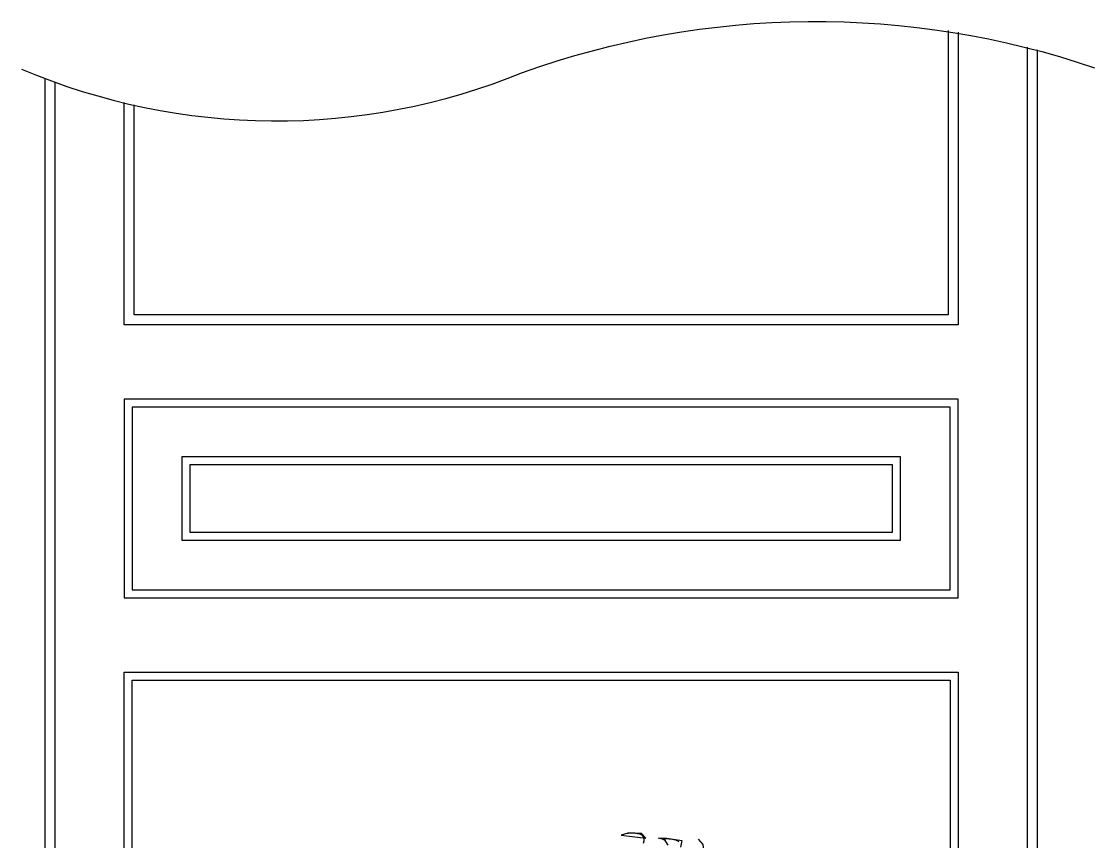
# Model space of a CAD drawing. Header units: metres. Extents: x -607 to -196, y 0 to 941.
# Drawn here: x -607.2 to -196.4, y 626.9 to 940.7 of the extents above; entities that cross this region are included whole.
import ezdxf

# ---------------------------------------------------------------- set-up
doc = ezdxf.new("R2010")
doc.units = ezdxf.units.M
for name, color, linetype in [('3', 3, 'Continuous'), ('4', 4, 'Continuous'), ('7', 7, 'Continuous')]:
    doc.layers.add(name, color=color, linetype=linetype)

msp = doc.modelspace()

# ---------------------------------------------------------------- linework, layer by layer
at = {"layer": '3'}
msp.add_lwpolyline([(-607.18, 922.45, 0.2), (-415.44, 921.11, -0.17), (-196.42, 922.94)], format="xyb", dxfattribs=at)
for points in [[(-248.64, 936.51), (-248.64, 824.6), (-567.84, 824.6), (-567.84, 909.65)], [(-594.44, 917.51), (-594.44, 3.8), (-222.04, 3.8), (-222.04, 930.76)], [(-369.09, 626.28), (-368.86, 627.07), (-368.79, 627.72), (-368.86, 628.25), (-369.05, 628.67), (-369.32, 629), (-369.65, 629.26), (-370.02, 629.46), (-370.4, 629.62), (-370.79, 629.75), (-371.18, 629.84), (-371.58, 629.91), (-371.98, 629.97), (-372.38, 630), (-372.77, 630.02), (-373.15, 630.04), (-373.52, 630.05), (-373.91, 630.04), (-374.33, 630.02), (-374.8, 629.97), (-375.34, 629.87), (-375.98, 629.74), (-376.73, 629.54), (-377.62, 629.28), (-368.12, 628.09), (-369.9, 629.87), (-373.26, 630.07), (-375.05, 630.07), (-377.62, 629.28)], [(-359.61, 625.52), (-361.19, 627.89), (-363.37, 628.09), (-360.2, 628.09), (-354.46, 627.3), (-354.86, 624.73)], [(-360.4, 626.65), (-360.62, 626.91), (-360.84, 627.15), (-361.06, 627.35), (-361.29, 627.53), (-361.53, 627.68), (-361.76, 627.79), (-361.98, 627.88), (-362.18, 627.94), (-362.34, 627.99), (-362.45, 628.02), (-362.5, 628.04), (-362.48, 628.06), (-362.37, 628.07), (-362.19, 628.08), (-361.94, 628.08), (-361.62, 628.07), (-361.24, 628.06), (-360.8, 628.04), (-360.31, 628), (-359.77, 627.96), (-359.2, 627.9), (-358.6, 627.83), (-358, 627.74), (-357.41, 627.62), (-356.85, 627.47), (-356.33, 627.28), (-355.88, 627.06), (-355.52, 626.79)], [(-348.13, 627.7), (-346.35, 625.72), (-345.95, 621.96), (-346.94, 621.17), (-347.73, 620.58)]]:
    msp.add_lwpolyline(points, dxfattribs=at)
for points in [[(-564.8, 793.06), (-564.8, 723.14), (-251.68, 723.14), (-251.68, 793.06)], [(-545.8, 774.06), (-545.8, 742.14), (-270.68, 742.14), (-270.68, 774.06)], [(-542.76, 771.02), (-542.76, 745.18), (-273.72, 745.18), (-273.72, 771.02)], [(-564.8, 139.84), (-564.8, 688.56), (-251.68, 688.56), (-251.68, 139.84)]]:
    msp.add_lwpolyline(points, close=True, dxfattribs=at)
at = {"layer": '4'}
for points in [[(-252.44, 937.14), (-252.44, 828.4), (-564.04, 828.4), (-564.04, 908.78)], [(-598.24, 918.9), (-598.24, 0), (-218.24, 0), (-218.24, 929.75)]]:
    msp.add_lwpolyline(points, dxfattribs=at)
at = {"layer": '7'}
for points in [[(-567.84, 796.1), (-567.84, 720.1), (-248.64, 720.1), (-248.64, 796.1)], [(-567.84, 136.8), (-567.84, 691.6), (-248.64, 691.6), (-248.64, 136.8)]]:
    msp.add_lwpolyline(points, close=True, dxfattribs=at)

doc.saveas('drawing.dxf')
